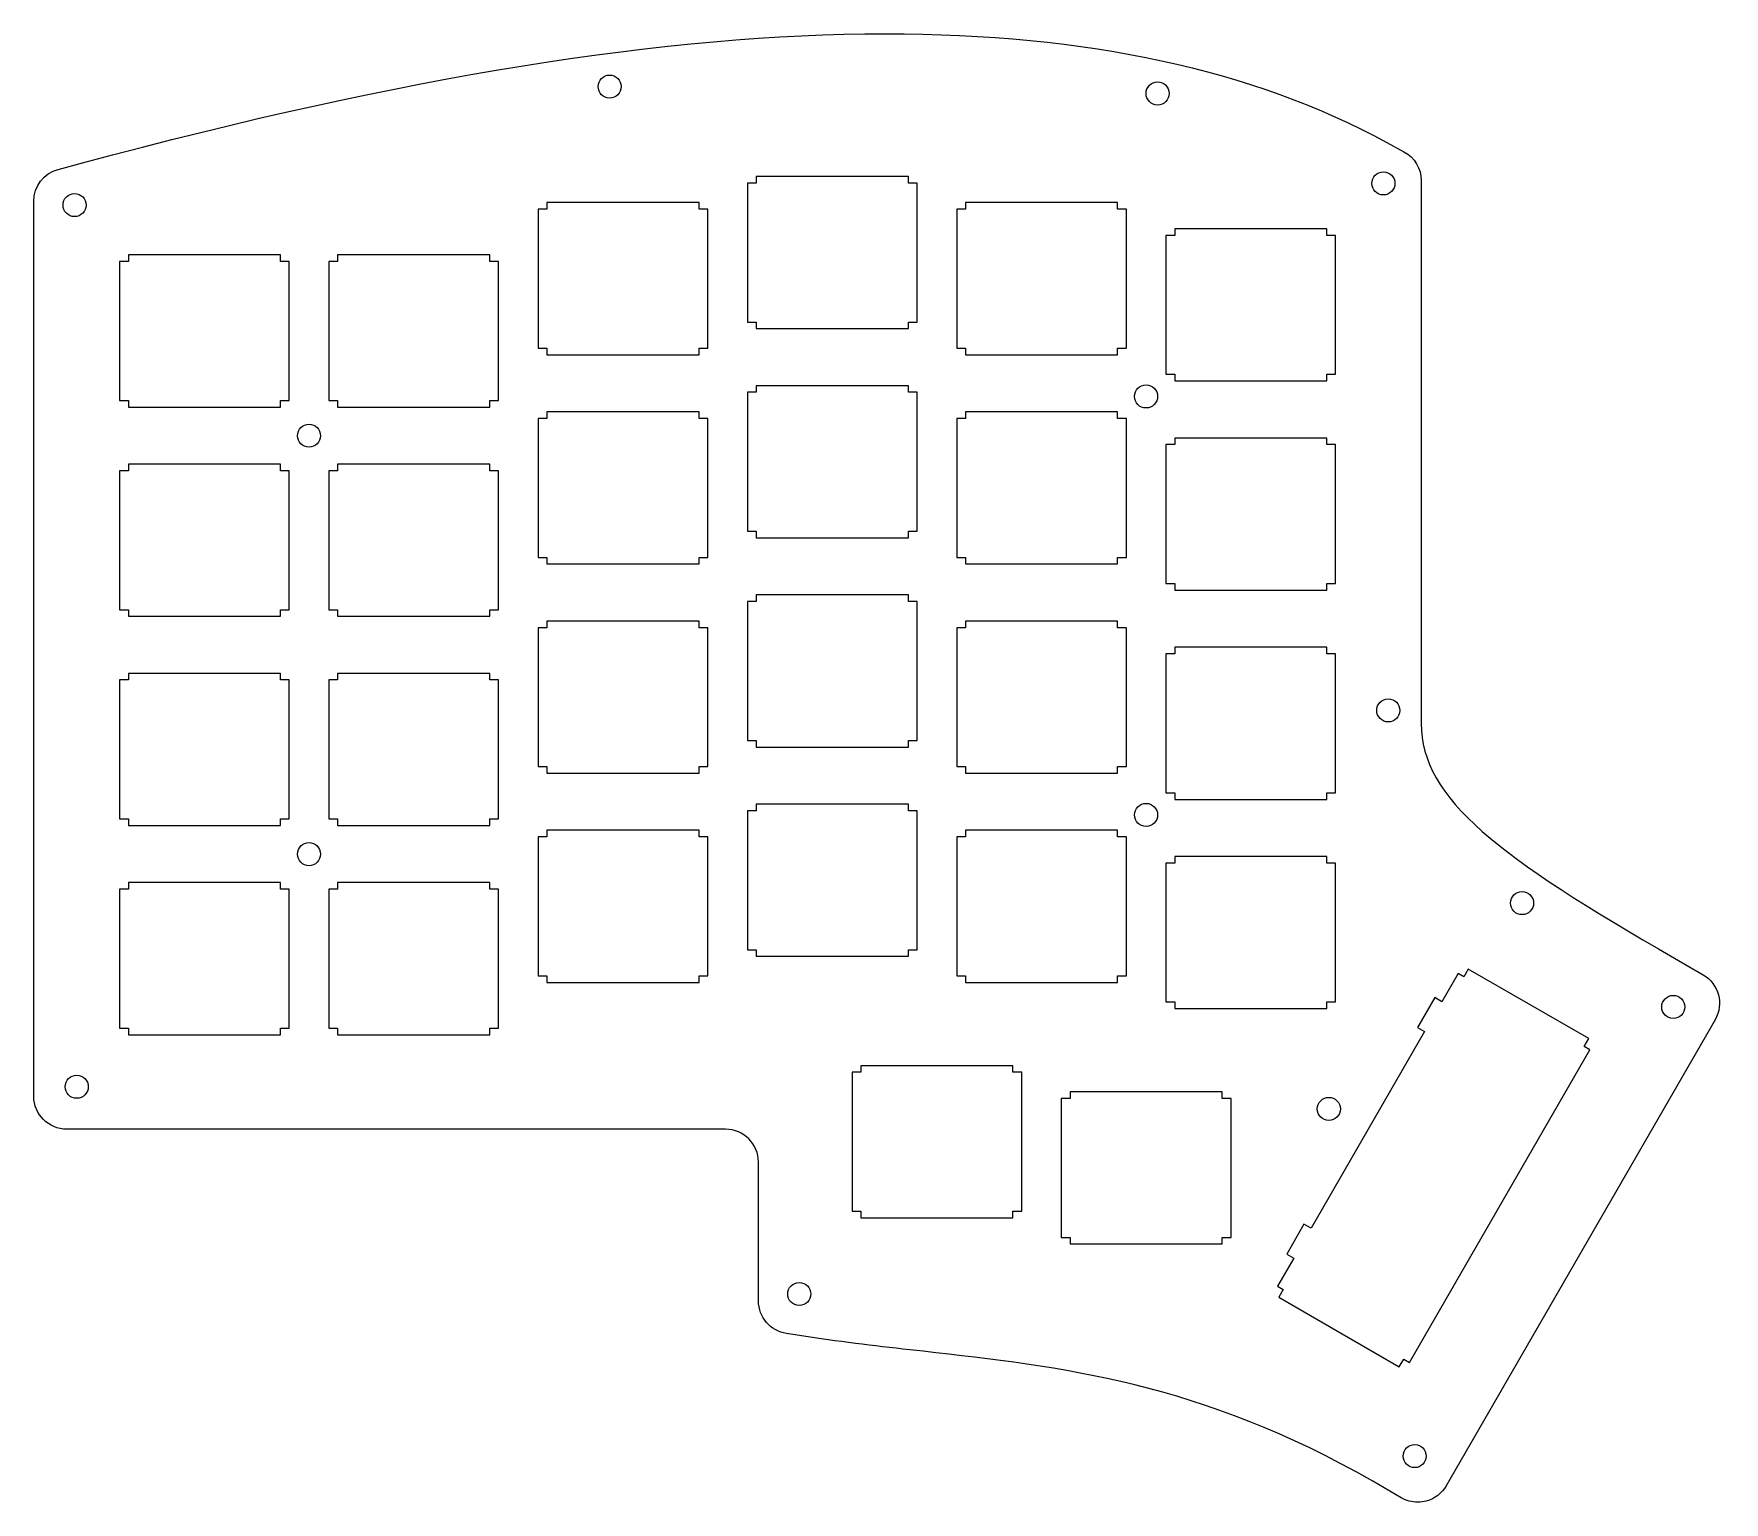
# Model space of a CAD drawing. Extents: x 0 to 6.06, y 0 to 5.27.
import ezdxf

# ---------------------------------------------------------------- set-up
doc = ezdxf.new("R2010")
doc.units = 0
doc.header["$MEASUREMENT"] = 0
doc.layers.get('0').update_dxf_attribs({"linetype": 'CONTINUOUS'})

msp = doc.modelspace()

# ---------------------------------------------------------------- linework, layer by layer
at = {"color": 12}
for p, q in [((2.10915, 5.07844), (2.10915, 5.07844)), ((4.07297, 5.05365), (4.07297, 5.05365)), ((4.88232, 4.73139), (4.88232, 4.73139)), ((0.191351, 4.65369), (0.191351, 4.65369)), ((4.03163, 3.96767), (4.03163, 3.96767)), ((1.03163, 3.82704), (1.03163, 3.82704)), ((4.89968, 2.84233), (4.89968, 2.84233)), ((4.03163, 2.46767), (4.03163, 2.46767)), ((1.03163, 2.32704), (1.03163, 2.32704)), ((5.37918, 2.15142), (5.37918, 2.15142)), ((5.92106, 1.77929), (5.92106, 1.77929)), ((0.199164, 1.49311), (0.199164, 1.49311)), ((4.68664, 1.4139), (4.68664, 1.4139)), ((2.78857, 0.750325), (2.78857, 0.750325)), ((4.99431, 0.169325), (4.99431, 0.169325))]:
    msp.add_line(p, q, dxfattribs=at)
at = {"color": 1}
for p, q in [((4.85275, 4.87853), (4.91461, 4.845)), ((0.091417, 4.78168), (0.178819, 4.80518)), ((4.9764, 4.74115), (4.9764, 2.79585)), ((0.004015, 1.45899), (0.004015, 4.66758)), ((5.88417, 1.95383), (5.98643, 1.89481)), ((6.02968, 1.73351), (5.06625, 0.063097)), ((2.48318, 1.34087), (0.122125, 1.34087)), ((2.60124, 0.725532), (2.60124, 1.22282)), ((2.80203, 0.593533), (2.70161, 0.608778)), ((4.90489, 0.019803), (4.80257, 0.078885)), ((4.96392, 0.004015), (4.96392, 0.004015))]:
    msp.add_line(p, q, dxfattribs=at)
at = {"color": 160}
for p, q in [((2.59299, 4.73253), (2.56153, 4.73253)), ((2.56153, 4.73253), (2.56153, 4.23449)), ((2.59299, 4.75613), (2.59299, 4.73253)), ((3.13829, 4.75613), (2.59299, 4.75613)), ((3.13829, 4.73253), (3.13829, 4.75613)), ((3.16976, 4.73253), (3.13829, 4.73253)), ((3.16976, 4.23449), (3.16976, 4.73253)), ((1.84299, 4.63878), (1.81153, 4.63878)), ((1.81153, 4.63878), (1.81153, 4.14074)), ((1.84299, 4.66243), (1.84299, 4.63878)), ((2.38829, 4.66243), (1.84299, 4.66243)), ((2.38829, 4.63878), (2.38829, 4.66243)), ((2.41976, 4.63878), (2.38829, 4.63878)), ((2.41976, 4.14074), (2.41976, 4.63878)), ((3.34299, 4.63878), (3.31153, 4.63878)), ((3.31153, 4.63878), (3.31153, 4.14074)), ((3.34299, 4.66243), (3.34299, 4.63878)), ((3.88829, 4.66243), (3.34299, 4.66243)), ((3.88829, 4.63878), (3.88829, 4.66243)), ((3.91976, 4.63878), (3.88829, 4.63878)), ((3.91976, 4.14074), (3.91976, 4.63878)), ((4.09299, 4.54503), (4.06153, 4.54503)), ((4.06153, 4.54503), (4.06153, 4.04704)), ((4.09299, 4.56868), (4.09299, 4.54503)), ((4.63829, 4.56868), (4.09299, 4.56868)), ((4.63829, 4.54503), (4.63829, 4.56868)), ((4.66976, 4.54503), (4.63829, 4.54503)), ((4.66976, 4.04704), (4.66976, 4.54503)), ((0.34299, 4.45128), (0.311524, 4.45128)), ((0.311524, 4.45128), (0.311524, 3.95329)), ((0.34299, 4.47493), (0.34299, 4.45128)), ((0.888292, 4.47493), (0.34299, 4.47493)), ((0.888292, 4.45128), (0.888292, 4.47493)), ((0.91976, 4.45128), (0.888292, 4.45128)), ((0.91976, 3.95329), (0.91976, 4.45128)), ((1.09299, 4.45128), (1.06152, 4.45128)), ((1.06152, 4.45128), (1.06152, 3.95329)), ((1.09299, 4.47493), (1.09299, 4.45128)), ((1.63829, 4.47493), (1.09299, 4.47493)), ((1.63829, 4.45128), (1.63829, 4.47493)), ((1.66976, 4.45128), (1.63829, 4.45128)), ((1.66976, 3.95329), (1.66976, 4.45128)), ((2.56153, 4.23449), (2.59299, 4.23449)), ((2.59299, 4.23449), (2.59299, 4.21089)), ((2.59299, 4.21089), (3.13829, 4.21089)), ((3.13829, 4.21089), (3.13829, 4.23449)), ((3.13829, 4.23449), (3.16976, 4.23449)), ((1.81153, 4.14074), (1.84299, 4.14074)), ((1.84299, 4.14074), (1.84299, 4.11714)), ((2.38829, 4.11714), (2.38829, 4.14074)), ((2.38829, 4.14074), (2.41976, 4.14074)), ((3.31153, 4.14074), (3.34299, 4.14074)), ((3.34299, 4.14074), (3.34299, 4.11714)), ((3.88829, 4.11714), (3.88829, 4.14074)), ((3.88829, 4.14074), (3.91976, 4.14074)), ((1.84299, 4.11714), (2.38829, 4.11714)), ((3.34299, 4.11714), (3.88829, 4.11714)), ((2.59299, 4.00613), (2.59299, 3.98253)), ((3.13829, 4.00613), (2.59299, 4.00613)), ((3.13829, 3.98253), (3.13829, 4.00613)), ((4.06153, 4.04704), (4.09299, 4.04704)), ((4.09299, 4.04704), (4.09299, 4.02339)), ((4.09299, 4.02339), (4.63829, 4.02339)), ((4.63829, 4.02339), (4.63829, 4.04704)), ((4.63829, 4.04704), (4.66976, 4.04704)), ((0.311524, 3.95329), (0.34299, 3.95329)), ((0.34299, 3.95329), (0.34299, 3.92964)), ((0.888292, 3.92964), (0.888292, 3.95329)), ((0.888292, 3.95329), (0.91976, 3.95329)), ((1.06152, 3.95329), (1.09299, 3.95329)), ((1.09299, 3.95329), (1.09299, 3.92964)), ((1.63829, 3.92964), (1.63829, 3.95329)), ((1.63829, 3.95329), (1.66976, 3.95329)), ((2.59299, 3.98253), (2.56153, 3.98253)), ((2.56153, 3.98253), (2.56153, 3.48449)), ((3.16976, 3.98253), (3.13829, 3.98253)), ((3.16976, 3.48449), (3.16976, 3.98253)), ((0.34299, 3.92964), (0.888292, 3.92964)), ((1.09299, 3.92964), (1.63829, 3.92964)), ((1.84299, 3.88878), (1.81153, 3.88878)), ((1.81153, 3.88878), (1.81153, 3.39074)), ((1.84299, 3.91243), (1.84299, 3.88878)), ((2.38829, 3.91243), (1.84299, 3.91243)), ((2.38829, 3.88878), (2.38829, 3.91243)), ((2.41976, 3.88878), (2.38829, 3.88878)), ((2.41976, 3.39074), (2.41976, 3.88878)), ((3.34299, 3.88878), (3.31153, 3.88878)), ((3.31153, 3.88878), (3.31153, 3.39074)), ((3.34299, 3.91243), (3.34299, 3.88878)), ((3.88829, 3.91243), (3.34299, 3.91243)), ((3.88829, 3.88878), (3.88829, 3.91243)), ((3.91976, 3.88878), (3.88829, 3.88878)), ((3.91976, 3.39074), (3.91976, 3.88878)), ((4.09299, 3.81868), (4.09299, 3.79503)), ((4.63829, 3.81868), (4.09299, 3.81868)), ((4.63829, 3.79503), (4.63829, 3.81868)), ((4.09299, 3.79503), (4.06153, 3.79503)), ((4.06153, 3.79503), (4.06153, 3.29704)), ((4.66976, 3.79503), (4.63829, 3.79503)), ((4.66976, 3.29704), (4.66976, 3.79503)), ((0.34299, 3.70128), (0.311524, 3.70128)), ((0.311524, 3.70128), (0.311524, 3.20329)), ((0.34299, 3.72493), (0.34299, 3.70128)), ((0.888292, 3.72493), (0.34299, 3.72493)), ((0.888292, 3.70128), (0.888292, 3.72493)), ((0.91976, 3.70128), (0.888292, 3.70128)), ((0.91976, 3.20329), (0.91976, 3.70128)), ((1.09299, 3.70128), (1.06152, 3.70128)), ((1.06152, 3.70128), (1.06152, 3.20329)), ((1.09299, 3.72493), (1.09299, 3.70128)), ((1.63829, 3.72493), (1.09299, 3.72493)), ((1.63829, 3.70128), (1.63829, 3.72493)), ((1.66976, 3.70128), (1.63829, 3.70128)), ((1.66976, 3.20329), (1.66976, 3.70128)), ((2.56153, 3.48449), (2.59299, 3.48449)), ((2.59299, 3.48449), (2.59299, 3.46089)), ((2.59299, 3.46089), (3.13829, 3.46089)), ((3.13829, 3.46089), (3.13829, 3.48449)), ((3.13829, 3.48449), (3.16976, 3.48449)), ((1.81153, 3.39074), (1.84299, 3.39074)), ((1.84299, 3.39074), (1.84299, 3.36714)), ((1.84299, 3.36714), (2.38829, 3.36714)), ((2.38829, 3.36714), (2.38829, 3.39074)), ((2.38829, 3.39074), (2.41976, 3.39074)), ((3.31153, 3.39074), (3.34299, 3.39074)), ((3.34299, 3.39074), (3.34299, 3.36714)), ((3.34299, 3.36714), (3.88829, 3.36714)), ((3.88829, 3.36714), (3.88829, 3.39074)), ((3.88829, 3.39074), (3.91976, 3.39074)), ((4.06153, 3.29704), (4.09299, 3.29704)), ((4.09299, 3.29704), (4.09299, 3.27339)), ((4.09299, 3.27339), (4.63829, 3.27339)), ((4.63829, 3.27339), (4.63829, 3.29704)), ((4.63829, 3.29704), (4.66976, 3.29704)), ((2.59299, 3.23253), (2.56153, 3.23253)), ((2.56153, 3.23253), (2.56153, 2.73449)), ((2.59299, 3.25612), (2.59299, 3.23253)), ((3.13829, 3.25612), (2.59299, 3.25612)), ((3.13829, 3.23253), (3.13829, 3.25612)), ((3.16976, 3.23253), (3.13829, 3.23253)), ((3.16976, 2.73449), (3.16976, 3.23253)), ((0.311524, 3.20329), (0.34299, 3.20329)), ((0.34299, 3.20329), (0.34299, 3.17964)), ((0.34299, 3.17964), (0.888292, 3.17964)), ((0.888292, 3.17964), (0.888292, 3.20329)), ((0.888292, 3.20329), (0.91976, 3.20329)), ((1.06152, 3.20329), (1.09299, 3.20329)), ((1.09299, 3.20329), (1.09299, 3.17964)), ((1.09299, 3.17964), (1.63829, 3.17964)), ((1.63829, 3.17964), (1.63829, 3.20329)), ((1.63829, 3.20329), (1.66976, 3.20329)), ((1.84299, 3.16243), (1.84299, 3.13878)), ((2.38829, 3.16243), (1.84299, 3.16243)), ((2.38829, 3.13878), (2.38829, 3.16243)), ((3.34299, 3.16243), (3.34299, 3.13878)), ((3.88829, 3.16243), (3.34299, 3.16243)), ((3.88829, 3.13878), (3.88829, 3.16243)), ((1.84299, 3.13878), (1.81153, 3.13878)), ((1.81153, 3.13878), (1.81153, 2.64074)), ((2.41976, 3.13878), (2.38829, 3.13878)), ((2.41976, 2.64074), (2.41976, 3.13878)), ((3.34299, 3.13878), (3.31153, 3.13878)), ((3.31153, 3.13878), (3.31153, 2.64074)), ((3.91976, 3.13878), (3.88829, 3.13878)), ((3.91976, 2.64074), (3.91976, 3.13878)), ((4.09299, 3.04503), (4.06153, 3.04503)), ((4.06153, 3.04503), (4.06153, 2.54704)), ((4.09299, 3.06868), (4.09299, 3.04503)), ((4.63829, 3.06868), (4.09299, 3.06868)), ((4.63829, 3.04503), (4.63829, 3.06868)), ((4.66976, 3.04503), (4.63829, 3.04503)), ((4.66976, 2.54704), (4.66976, 3.04503)), ((0.34299, 2.97493), (0.34299, 2.95128)), ((0.888292, 2.97493), (0.34299, 2.97493)), ((0.888292, 2.95128), (0.888292, 2.97493)), ((1.09299, 2.97493), (1.09299, 2.95128)), ((1.63829, 2.97493), (1.09299, 2.97493)), ((1.63829, 2.95128), (1.63829, 2.97493)), ((0.34299, 2.95128), (0.311524, 2.95128)), ((0.311524, 2.95128), (0.311524, 2.45329)), ((0.91976, 2.95128), (0.888292, 2.95128)), ((0.91976, 2.45329), (0.91976, 2.95128)), ((1.09299, 2.95128), (1.06152, 2.95128)), ((1.06152, 2.95128), (1.06152, 2.45329)), ((1.66976, 2.95128), (1.63829, 2.95128)), ((1.66976, 2.45329), (1.66976, 2.95128)), ((2.56153, 2.73449), (2.59299, 2.73449)), ((2.59299, 2.73449), (2.59299, 2.71089)), ((3.13829, 2.71089), (3.13829, 2.73449)), ((3.13829, 2.73449), (3.16976, 2.73449)), ((2.59299, 2.71089), (3.13829, 2.71089)), ((1.81153, 2.64074), (1.84299, 2.64074)), ((1.84299, 2.64074), (1.84299, 2.61714)), ((1.84299, 2.61714), (2.38829, 2.61714)), ((2.38829, 2.61714), (2.38829, 2.64074)), ((2.38829, 2.64074), (2.41976, 2.64074)), ((3.31153, 2.64074), (3.34299, 2.64074)), ((3.34299, 2.64074), (3.34299, 2.61714)), ((3.34299, 2.61714), (3.88829, 2.61714)), ((3.88829, 2.61714), (3.88829, 2.64074)), ((3.88829, 2.64074), (3.91976, 2.64074)), ((4.06153, 2.54704), (4.09299, 2.54704)), ((4.09299, 2.54704), (4.09299, 2.52339)), ((4.63829, 2.52339), (4.63829, 2.54704)), ((4.63829, 2.54704), (4.66976, 2.54704)), ((2.59299, 2.50612), (2.59299, 2.48253)), ((3.13829, 2.50612), (2.59299, 2.50612)), ((3.13829, 2.48253), (3.13829, 2.50612)), ((4.09299, 2.52339), (4.63829, 2.52339)), ((0.311524, 2.45329), (0.34299, 2.45329)), ((0.34299, 2.45329), (0.34299, 2.42964)), ((0.34299, 2.42964), (0.888292, 2.42964)), ((0.888292, 2.42964), (0.888292, 2.45329)), ((0.888292, 2.45329), (0.91976, 2.45329)), ((1.06152, 2.45329), (1.09299, 2.45329)), ((1.09299, 2.45329), (1.09299, 2.42964)), ((1.09299, 2.42964), (1.63829, 2.42964)), ((1.63829, 2.42964), (1.63829, 2.45329)), ((1.63829, 2.45329), (1.66976, 2.45329)), ((2.59299, 2.48253), (2.56153, 2.48253)), ((2.56153, 2.48253), (2.56153, 1.98449)), ((3.16976, 2.48253), (3.13829, 2.48253)), ((3.16976, 1.98449), (3.16976, 2.48253)), ((1.84299, 2.38878), (1.81153, 2.38878)), ((1.81153, 2.38878), (1.81153, 1.89074)), ((1.84299, 2.41243), (1.84299, 2.38878)), ((2.38829, 2.41243), (1.84299, 2.41243)), ((2.38829, 2.38878), (2.38829, 2.41243)), ((2.41976, 2.38878), (2.38829, 2.38878)), ((2.41976, 1.89074), (2.41976, 2.38878)), ((3.34299, 2.38878), (3.31153, 2.38878)), ((3.31153, 2.38878), (3.31153, 1.89074)), ((3.34299, 2.41243), (3.34299, 2.38878)), ((3.88829, 2.41243), (3.34299, 2.41243)), ((3.88829, 2.38878), (3.88829, 2.41243)), ((3.91976, 2.38878), (3.88829, 2.38878)), ((3.91976, 1.89074), (3.91976, 2.38878)), ((4.09299, 2.31868), (4.09299, 2.29503)), ((4.63829, 2.31868), (4.09299, 2.31868)), ((4.63829, 2.29503), (4.63829, 2.31868)), ((4.09299, 2.29503), (4.06153, 2.29503)), ((4.06153, 2.29503), (4.06153, 1.79704)), ((4.66976, 2.29503), (4.63829, 2.29503)), ((4.66976, 1.79704), (4.66976, 2.29503)), ((0.34299, 2.20128), (0.311524, 2.20128)), ((0.311524, 2.20128), (0.311524, 1.70329)), ((0.34299, 2.22493), (0.34299, 2.20128)), ((0.888292, 2.22493), (0.34299, 2.22493)), ((0.888292, 2.20128), (0.888292, 2.22493)), ((0.91976, 2.20128), (0.888292, 2.20128)), ((0.91976, 1.70329), (0.91976, 2.20128)), ((1.09299, 2.20128), (1.06152, 2.20128)), ((1.06152, 2.20128), (1.06152, 1.70329)), ((1.09299, 2.22493), (1.09299, 2.20128)), ((1.63829, 2.22493), (1.09299, 2.22493)), ((1.63829, 2.20128), (1.63829, 2.22493)), ((1.66976, 2.20128), (1.63829, 2.20128)), ((1.66976, 1.70329), (1.66976, 2.20128)), ((2.56153, 1.98449), (2.59299, 1.98449)), ((2.59299, 1.98449), (2.59299, 1.96089)), ((2.59299, 1.96089), (3.13829, 1.96089)), ((3.13829, 1.96089), (3.13829, 1.98449)), ((3.13829, 1.98449), (3.16976, 1.98449)), ((1.81153, 1.89074), (1.84299, 1.89074)), ((1.84299, 1.89074), (1.84299, 1.86714)), ((2.38829, 1.86714), (2.38829, 1.89074)), ((2.38829, 1.89074), (2.41976, 1.89074)), ((3.31153, 1.89074), (3.34299, 1.89074)), ((3.34299, 1.89074), (3.34299, 1.86714)), ((3.88829, 1.86714), (3.88829, 1.89074)), ((3.88829, 1.89074), (3.91976, 1.89074)), ((5.10851, 1.89903), (5.05018, 1.79801)), ((5.12896, 1.88726), (5.10851, 1.89903)), ((5.14492, 1.91493), (5.12896, 1.88726)), ((5.57671, 1.66558), (5.14492, 1.91493)), ((1.84299, 1.86714), (2.38829, 1.86714)), ((3.34299, 1.86714), (3.88829, 1.86714)), ((4.06153, 1.79704), (4.09299, 1.79704)), ((4.09299, 1.79704), (4.09299, 1.77339)), ((4.09299, 1.77339), (4.63829, 1.77339)), ((4.63829, 1.77339), (4.63829, 1.79704)), ((4.63829, 1.79704), (4.66976, 1.79704)), ((5.0249, 1.81261), (4.96311, 1.70557)), ((5.05018, 1.79801), (5.0249, 1.81261)), ((0.311524, 1.70329), (0.34299, 1.70329)), ((0.34299, 1.70329), (0.34299, 1.67964)), ((0.888292, 1.67964), (0.888292, 1.70329)), ((0.888292, 1.70329), (0.91976, 1.70329)), ((1.06152, 1.70329), (1.09299, 1.70329)), ((1.09299, 1.70329), (1.09299, 1.67964)), ((1.63829, 1.67964), (1.63829, 1.70329)), ((1.63829, 1.70329), (1.66976, 1.70329)), ((4.96311, 1.70557), (4.98833, 1.69097)), ((0.34299, 1.67964), (0.888292, 1.67964)), ((1.09299, 1.67964), (1.63829, 1.67964)), ((4.98833, 1.69097), (4.58143, 0.986111)), ((5.56076, 1.63797), (5.57671, 1.66558)), ((5.58122, 1.62614), (5.56076, 1.63797)), ((4.93397, 0.5051), (5.58122, 1.62614)), ((2.96799, 1.54503), (2.93653, 1.54503)), ((2.93653, 1.54503), (2.93653, 1.04704)), ((2.96799, 1.56868), (2.96799, 1.54503)), ((3.51329, 1.56868), (2.96799, 1.56868)), ((3.51329, 1.54503), (3.51329, 1.56868)), ((3.54476, 1.54503), (3.51329, 1.54503)), ((3.54476, 1.04704), (3.54476, 1.54503)), ((3.71799, 1.47493), (3.71799, 1.45128)), ((4.26329, 1.47493), (3.71799, 1.47493)), ((4.26329, 1.45128), (4.26329, 1.47493)), ((3.71799, 1.45128), (3.68653, 1.45128)), ((3.68653, 1.45128), (3.68653, 0.953288)), ((4.29476, 1.45128), (4.26329, 1.45128)), ((4.29476, 0.953288), (4.29476, 1.45128)), ((2.93653, 1.04704), (2.96799, 1.04704)), ((2.96799, 1.04704), (2.96799, 1.02338)), ((3.51329, 1.02338), (3.51329, 1.04704)), ((3.51329, 1.04704), (3.54476, 1.04704)), ((2.96799, 1.02338), (3.51329, 1.02338)), ((4.55615, 1.00071), (4.49436, 0.893664)), ((4.58143, 0.986111), (4.55615, 1.00071)), ((3.68653, 0.953288), (3.71799, 0.953288)), ((3.71799, 0.953288), (3.71799, 0.929633)), ((3.71799, 0.929633), (4.26329, 0.929633)), ((4.26329, 0.929633), (4.26329, 0.953288)), ((4.26329, 0.953288), (4.29476, 0.953288)), ((4.51958, 0.879069), (4.46126, 0.778049)), ((4.49436, 0.893664), (4.51958, 0.879069)), ((4.46126, 0.778049), (4.48172, 0.766222)), ((4.48172, 0.766222), (4.46576, 0.738553)), ((4.46576, 0.738553), (4.89757, 0.489258)), ((4.89757, 0.489258), (4.91351, 0.516928)), ((4.91351, 0.516928), (4.93397, 0.5051))]:
    msp.add_line(p, q, dxfattribs=at)
at = {"color": 1}
for points in [[(0.178819, 4.80518), (1.33496, 5.11632), (2.27593, 5.26758), (3.05561, 5.26758)], [(3.05561, 5.26758), (3.78179, 5.26758), (4.36963, 5.14031), (4.85275, 4.87853)], [(4.91461, 4.845), (4.95269, 4.82438), (4.9764, 4.7845), (4.9764, 4.74115)], [(0.004015, 4.66758), (0.004015, 4.72103), (0.039822, 4.76779), (0.091417, 4.78168)], [(4.9764, 2.79585), (4.9764, 2.52382), (5.25646, 2.31619), (5.88417, 1.95383)], [(5.98643, 1.89481), (6.04286, 1.86219), (6.06222, 1.78999), (6.02968, 1.73351)], [(0.122125, 1.34087), (0.056912, 1.34087), (0.004015, 1.39372), (0.004015, 1.45899)], [(2.60124, 1.22282), (2.60124, 1.28798), (2.54839, 1.34087), (2.48318, 1.34087)], [(2.70161, 0.608778), (2.64387, 0.617512), (2.60124, 0.667156), (2.60124, 0.725532)], [(3.19114, 0.544922), (3.06342, 0.55919), (2.93181, 0.573839), (2.80203, 0.593533)], [(4.80257, 0.078885), (4.18744, 0.433811), (3.68099, 0.490289), (3.19114, 0.544922)], [(5.06625, 0.063097), (5.05057, 0.03597), (5.02479, 0.016168), (4.99451, 0.00803)], [(4.96392, 0.004015), (4.94336, 0.004015), (4.92301, 0.009386), (4.90489, 0.019803)], [(4.99451, 0.00803), (4.98449, 0.005317), (4.97418, 0.004015), (4.96392, 0.004015)]]:
    msp.add_open_spline(points, degree=3, dxfattribs=at)
at = {"color": 12}
for points in [[(2.02647, 5.07844), (2.02647, 5.10129), (2.04497, 5.11979), (2.06782, 5.11979)], [(2.06782, 5.11979), (2.09065, 5.11979), (2.10915, 5.10129), (2.10915, 5.07844)], [(3.99029, 5.05365), (3.99029, 5.0765), (4.00879, 5.095), (4.03163, 5.095)], [(4.03163, 5.095), (4.05442, 5.095), (4.07297, 5.0765), (4.07297, 5.05365)], [(2.06782, 5.03711), (2.04497, 5.03711), (2.02647, 5.05561), (2.02647, 5.07844)], [(2.10915, 5.07844), (2.10915, 5.05561), (2.09065, 5.03711), (2.06782, 5.03711)], [(4.03163, 5.01232), (4.00879, 5.01232), (3.99029, 5.03082), (3.99029, 5.05365)], [(4.07297, 5.05365), (4.07297, 5.03082), (4.05442, 5.01232), (4.03163, 5.01232)], [(4.79964, 4.73139), (4.79964, 4.75424), (4.81814, 4.77274), (4.84099, 4.77274)], [(4.84099, 4.69006), (4.81814, 4.69006), (4.79964, 4.70856), (4.79964, 4.73139)], [(4.84099, 4.77274), (4.86376, 4.77274), (4.88232, 4.75424), (4.88232, 4.73139)], [(4.88232, 4.73139), (4.88232, 4.70856), (4.86376, 4.69006), (4.84099, 4.69006)], [(0.10867, 4.65369), (0.10867, 4.67654), (0.12717, 4.69504), (0.150011, 4.69504)], [(0.150011, 4.69504), (0.172797, 4.69504), (0.191351, 4.67654), (0.191351, 4.65369)], [(0.150011, 4.61236), (0.12717, 4.61236), (0.10867, 4.63086), (0.10867, 4.65369)], [(0.191351, 4.65369), (0.191351, 4.63086), (0.172797, 4.61236), (0.150011, 4.61236)], [(3.94894, 3.96767), (3.94894, 3.9905), (3.96744, 4.009), (3.99029, 4.009)], [(3.99029, 4.009), (4.01307, 4.009), (4.03163, 3.9905), (4.03163, 3.96767)], [(3.99029, 3.92632), (3.96744, 3.92632), (3.94894, 3.94482), (3.94894, 3.96767)], [(4.03163, 3.96767), (4.03163, 3.94482), (4.01307, 3.92632), (3.99029, 3.92632)], [(0.948947, 3.82704), (0.948947, 3.84988), (0.967449, 3.86838), (0.990289, 3.86838)], [(0.990289, 3.78569), (0.967449, 3.78569), (0.948947, 3.80419), (0.948947, 3.82704)], [(0.990289, 3.86838), (1.01307, 3.86838), (1.03163, 3.84988), (1.03163, 3.82704)], [(1.03163, 3.82704), (1.03163, 3.80419), (1.01307, 3.78569), (0.990289, 3.78569)], [(4.817, 2.84233), (4.817, 2.86518), (4.8355, 2.88368), (4.85835, 2.88368)], [(4.85835, 2.88368), (4.88113, 2.88368), (4.89968, 2.86518), (4.89968, 2.84233)], [(4.85835, 2.801), (4.8355, 2.801), (4.817, 2.8195), (4.817, 2.84233)], [(4.89968, 2.84233), (4.89968, 2.8195), (4.88113, 2.801), (4.85835, 2.801)], [(3.94894, 2.46767), (3.94894, 2.4905), (3.96744, 2.509), (3.99029, 2.509)], [(3.99029, 2.509), (4.01307, 2.509), (4.03163, 2.4905), (4.03163, 2.46767)], [(3.99029, 2.42632), (3.96744, 2.42632), (3.94894, 2.44482), (3.94894, 2.46767)], [(4.03163, 2.46767), (4.03163, 2.44482), (4.01307, 2.42632), (3.99029, 2.42632)], [(0.948947, 2.32704), (0.948947, 2.34987), (0.967449, 2.36837), (0.990289, 2.36837)], [(0.990289, 2.36837), (1.01307, 2.36837), (1.03163, 2.34987), (1.03163, 2.32704)], [(0.990289, 2.28569), (0.967449, 2.28569), (0.948947, 2.30419), (0.948947, 2.32704)], [(1.03163, 2.32704), (1.03163, 2.30419), (1.01307, 2.28569), (0.990289, 2.28569)], [(5.2965, 2.15142), (5.2965, 2.17421), (5.315, 2.19271), (5.33783, 2.19271)], [(5.33783, 2.19271), (5.36068, 2.19271), (5.37918, 2.17421), (5.37918, 2.15142)], [(5.33783, 2.11008), (5.315, 2.11008), (5.2965, 2.12858), (5.2965, 2.15142)], [(5.37918, 2.15142), (5.37918, 2.12858), (5.36068, 2.11008), (5.33783, 2.11008)], [(5.83838, 1.77929), (5.83838, 1.80214), (5.85693, 1.82064), (5.87972, 1.82064)], [(5.87972, 1.82064), (5.90256, 1.82064), (5.92106, 1.80214), (5.92106, 1.77929)], [(5.87972, 1.73796), (5.85693, 1.73796), (5.83838, 1.75646), (5.83838, 1.77929)], [(5.92106, 1.77929), (5.92106, 1.75646), (5.90256, 1.73796), (5.87972, 1.73796)], [(0.116482, 1.49311), (0.116482, 1.51594), (0.134983, 1.53444), (0.157824, 1.53444)], [(0.157824, 1.53444), (0.18061, 1.53444), (0.199164, 1.51594), (0.199164, 1.49311)], [(0.157824, 1.45176), (0.134983, 1.45176), (0.116482, 1.47026), (0.116482, 1.49311)], [(0.199164, 1.49311), (0.199164, 1.47026), (0.18061, 1.45176), (0.157824, 1.45176)], [(4.60394, 1.4139), (4.60394, 1.43674), (4.6225, 1.45524), (4.64529, 1.45524)], [(4.64529, 1.45524), (4.66813, 1.45524), (4.68664, 1.43674), (4.68664, 1.4139)], [(4.64529, 1.37256), (4.6225, 1.37256), (4.60394, 1.39106), (4.60394, 1.4139)], [(4.68664, 1.4139), (4.68664, 1.39106), (4.66813, 1.37256), (4.64529, 1.37256)], [(2.70589, 0.750325), (2.70589, 0.773167), (2.72439, 0.791667), (2.74724, 0.791667)], [(2.74724, 0.791667), (2.77001, 0.791667), (2.78857, 0.773167), (2.78857, 0.750325)], [(2.74724, 0.708985), (2.72439, 0.708985), (2.70589, 0.727485), (2.70589, 0.750325)], [(2.78857, 0.750325), (2.78857, 0.727485), (2.77001, 0.708985), (2.74724, 0.708985)], [(4.91162, 0.169325), (4.91162, 0.192165), (4.93012, 0.210667), (4.95296, 0.210667)], [(4.95296, 0.210667), (4.97575, 0.210667), (4.99431, 0.192165), (4.99431, 0.169325)], [(4.95296, 0.127984), (4.93012, 0.127984), (4.91162, 0.146485), (4.91162, 0.169325)], [(4.99431, 0.169325), (4.99431, 0.146485), (4.97575, 0.127984), (4.95296, 0.127984)]]:
    msp.add_open_spline(points, degree=3, dxfattribs=at)

doc.saveas('drawing.dxf')
